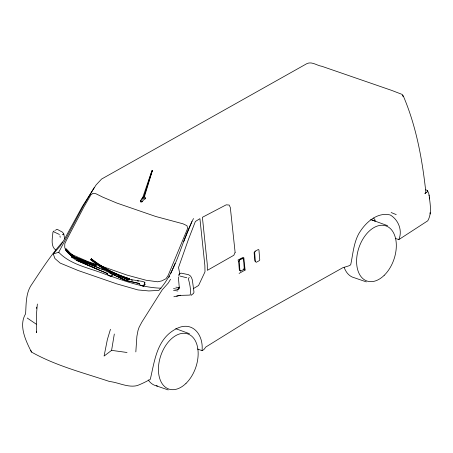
<?xml version="1.0" encoding="UTF-8"?>
<svg xmlns="http://www.w3.org/2000/svg" width="453" height="453" viewBox="0 0 453 453"><rect width="100%" height="100%" fill="white"/><g stroke="black" fill="none" stroke-linecap="round" stroke-linejoin="round"><path stroke-width="0.68" d="M197.44 349.02L202.055 350.616C203.686 334.478 192.044 319.846 175.464 329.195C156.721 339.365 154.666 360.877 150.288 379.359C146.042 381.715 141.67 383.878 137.134 385.622C127.763 387.836 118.714 382.479 109.535 381.505C83.193 372.7 55.77 365.786 31.444 352.032C25.895 340.973 18.392 325.758 25.589 313.838C26.28 303.77 25.645 292.7 31.953 284.122C41.551 269.592 50.985 254.914 62.588 241.947M36.461 331.336L36.393 332.689L36.41 315.05L37.35 304.031M135.832 351.902L136.885 336.364L137.995 330.543L139.111 327.259L141.868 322.072L162.248 289.818L168.318 282.983L170.554 279.224M110.458 329.274L107.361 339.546L104.082 356.058L111.591 350.362L114.315 334.02M173.561 288.601L177.791 289.365L178.793 289.048L179.246 287.106L178.448 278.131L178.748 276.908M395.565 238.482L398.81 239.603C402.751 230.696 398.476 219.716 390.203 214.96C376.783 211.71 364.79 223.267 358.612 234.008C353.572 243.533 352.927 254.478 350.684 264.841L348.782 265.866L342.842 267.706L248.346 320.616L205.86 346.998L203.816 349.642L202.055 350.616M141.642 199.026L142.678 197.667L151.88 170.826L152.304 170.668L144.241 197.406L142.378 199.28M178.861 275.588L179.377 273.935L181.007 273.114L188.471 274.66L190.271 275.82L191.415 277.361L192.355 279.954L193.997 292.242L193.38 293.686L191.947 294.348M143.414 197.921L152.304 170.668M148.227 182.548L152.095 170.594M141.291 200.407L140.911 202.174L142.701 201.625L142.553 201.155L145.22 198.046L145.6 198.301L144.773 199.252M178.793 289.048L179.331 287.661M193.499 218.556L191.993 221.477C180.764 244.212 176.432 271.29 158.856 290.379L148.85 290.951L137.939 289.931L117.078 283.969L78.233 270.554L60.153 263.08L54.921 258.521L53.25 253.912L60.442 245.758L63.862 240.226L82.384 206.409L96.104 184.926L101.568 179.06L306.715 63.72C311.76 61.053 317.021 65.657 321.981 66.336L391.63 90.379L402.038 94.383L403.136 95.583C416.233 126.064 422.162 158.856 425.797 191.579L425.894 192.587L424.869 193.573L427.632 191.63L427.479 190.532L425.775 189.813M183.799 241.426L191.993 221.477M68.522 252.366L75.617 257.366L96.223 265.248L95.815 266.222L95.334 266.092C85.277 261.188 72.072 259.96 65.549 249.841C65.759 245.928 73.46 258.85 75.436 257.48L68.522 252.366L65.957 248.867M65.549 249.841L66.098 248.827M95.334 266.092L95.747 265.118L96.223 265.248M170.702 273.595L175.056 263.42M106.132 269.931L107.905 270.99L99.014 265.928L90.804 259.829L91.381 258.822C102.791 267.672 115.781 274.422 129.552 278.737L129.111 279.694L128.635 279.558L129.082 278.595L129.552 278.737M90.804 259.829L91.381 258.822M178.89 274.965L179.377 273.935M239.167 260.067L242.853 258.255L243.448 258.72L244.263 268.646L243.867 269.371L240.707 271.092L239.309 269.756L238.612 261.256L239.167 260.067L242.027 258.51L242.57 258.935M239.909 270.458L239.15 261.239L239.756 259.948M254.648 252.48L255.249 251.183L258.352 249.49L258.94 249.96L259.756 259.88L259.359 260.605L256.205 262.327L254.807 260.99L254.11 252.497L254.648 252.48L255.401 261.698M108.159 270.526L104.603 268.895L103.901 269.02L103.511 269.846L125.634 280.554L139.309 283.51L125.107 280.164L109.518 272.836M76.653 260.396L107.542 273.618L76.653 260.396L71.574 257.168L71.976 256.353L72.723 256.251L74.445 257.31M168.912 277.332L169.564 276.115M53.25 253.912L58.72 252.287L83.109 206.308L94.162 187.701M177.791 289.365L179.246 287.106M189.201 277.395L188.369 278.861C189.762 283.821 190.956 289.359 190.362 294.49L189.552 295.107L179.275 295.418L173.867 296.766M55.589 230.469L56.2 229.535L57.338 229.388L62.514 232.202L63.811 234.031L64.637 238.799M113.256 274.422L111.523 276.573L108.556 275.571L106.857 273.233M138.709 283.159L140.606 285.469L142.916 286.036L144.683 283.861L144.518 282.185L142.729 281.438L125.968 278.878L103.901 269.02M110.764 276.177L112.571 274.037M142.553 201.155L140.821 201.744L140.577 200.475L142.797 197.882M54.224 230.792L52.927 232.1C52.582 237.717 50.249 246.013 55.725 250.005M190.94 295.401L191.998 294.699M398.81 239.603L427.774 220.787C432.247 212.938 429.948 203.573 429.127 195.062M142.678 197.667L143.505 197.151M193.284 288.674L198.584 285.481L204.988 271.845L204.864 265.492L199.92 218.652L195.351 221.517L188.408 239.484L178.533 267.491L179.756 273.691M239.082 273.419L245.09 270.067L243.839 257.729L243.182 257.293L237.904 260.124M62.367 234.733L63.811 234.031M176.625 296.279L180.543 295.209M254.665 251.302L255.249 251.183M71.574 257.168L72.327 257.066M238.612 261.256L239.15 261.239M161.064 288.204C141.585 287.61 123.103 280.418 104.903 274.099C89.281 267.904 70.753 264.909 58.72 252.287M111.591 350.362L127.027 352.491M175.877 287.151L178.776 287.581M131.223 279.988L132.57 280.192M137.299 280.911L138.652 281.115M173.556 290.328L177.87 290.996M179.83 276.03L186.817 277.78M98.771 265.231L88.335 261.732L72.469 254.812L68.46 252.015M100.73 265.888L127.174 275.147L146.149 280.254L157.633 281.794L161.812 280.883L166.008 278.686L168.176 275.356L187.678 228.306L186.97 225.702L183.012 223.81L155.747 216.489L116.902 203.08L102.757 197.14L95.923 193.742L93.052 193.272L90.889 194.886L83.862 207.055L66.438 240.226L64.796 243.742L64.722 247.355L65.6 250.016M77.893 258.55L85.617 261.171M371.907 219.96L387.592 225.673M366.375 281.913L354.382 277.774A30.238 19.151 -71 0 1 344.144 267.321M175.741 328.674L189.428 333.697M156.217 385.797L168.21 389.937M129.082 278.595C115.419 274.382 102.418 267.825 91.246 258.873M77.469 259.541L78.748 259.994M81.308 260.888L95.815 266.222M103.748 269.592L77.01 259.399L71.976 256.353M119.558 276.256L127.989 279.32M124.541 278L127.151 278.969M95.747 265.118L75.617 257.366M97.871 267.74L99.79 268.51M101.064 269.02L102.984 269.784M391.16 212.536L396.222 214.609M97.225 267.474L77.882 259.433L76.161 258.369M79.269 261.047L81.166 261.902M82.429 262.468L96.987 269.008M53.901 231.891L59.439 234.467M111.149 271.902L125.968 278.878M108.51 271.279L112.151 272.983M113.363 273.555L115.181 274.41M111.144 271.908L112.99 272.791M124.654 278.385L126.495 279.269M144.796 196.959L145.6 198.301M113.278 274.201L115.753 275.475M116.987 276.109L125.634 280.554M144.518 282.185L145.124 282.542M144.683 283.861L145.283 284.212L143.522 286.392L142.916 286.036M98.001 264.863L104.36 268.867M99.632 266.036L104.218 268.957M27.197 318.023L36.234 324.155M90.94 259.784L96.919 264.082M65.691 249.801L68.737 253.454L75.209 258.34M68.737 253.454L72.406 256.37M243.635 268.861L245.09 270.067M240.05 270.333L240.707 271.092M373.617 218.04L374.903 219.648L375.163 220.968M402.326 95.215L403.159 96.631M427.479 190.532L428.787 193.578L429.07 195.594M30.872 350.446L31.444 352.032M140.577 200.475L140.724 200.945M59.949 235.894L60.204 237.304M429.257 196.936L429.54 198.952M430.124 212.627L430.157 213.98M36.461 307.14L36.489 308.448M157.536 386.041A30.238 19.151 -71 0 1 148.239 379.937M370.588 219.716A30.238 19.151 -71 0 1 375.022 221.189M235.118 252.429L233.816 255.277L207.372 270.333L207.253 264.127L202.4 217.298L226.211 204.824L229.229 205.067L230.334 207.616L235.118 252.429M186.013 383.38A29.151 18.46 -71 0 0 190.305 335.141A29.151 18.46 -71 0 0 158.578 365.95A29.151 18.46 -71 0 0 186.013 383.38M384.178 275.35A29.151 18.46 -71 0 0 388.47 227.117A29.151 18.46 -71 0 0 356.743 257.927A29.151 18.46 -71 0 0 384.178 275.35"/></g></svg>
